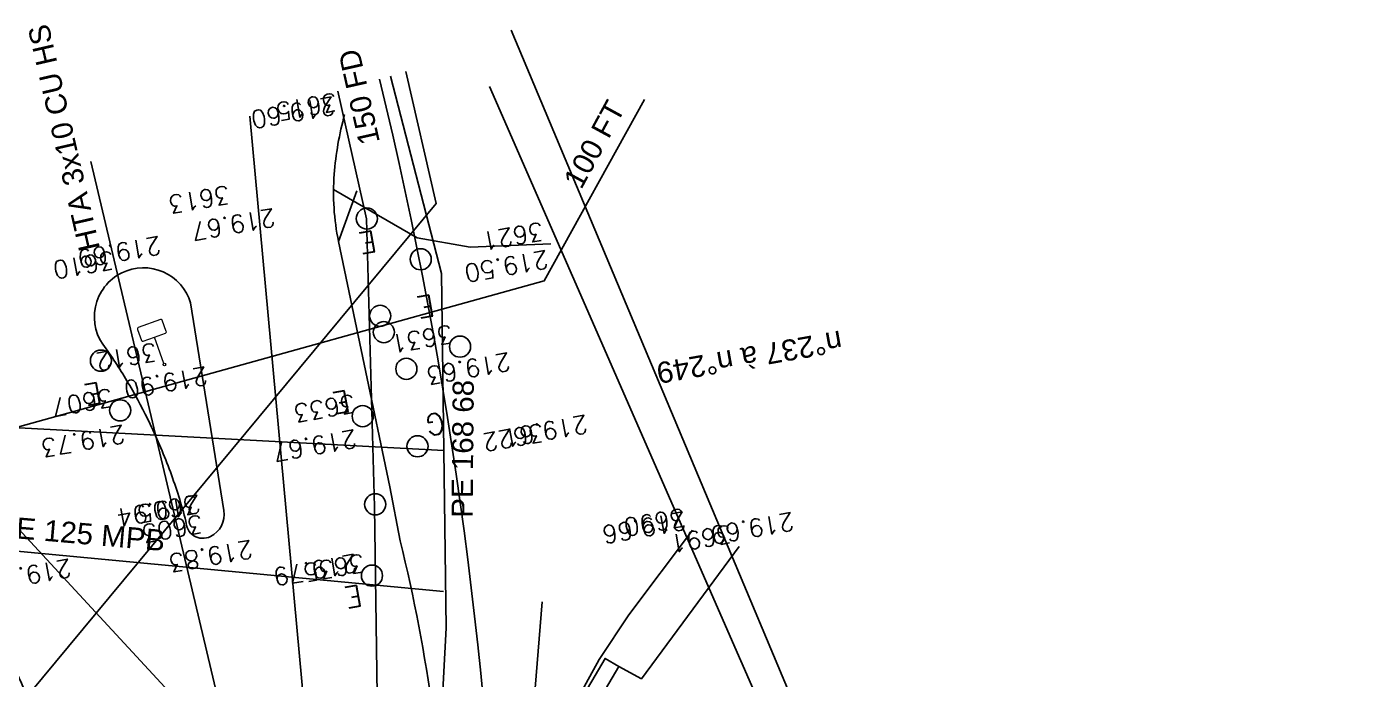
# Model space of a CAD drawing. Extents: x 0 to 613264, y -387505 to 675.
# Drawn here: x 367898 to 392901, y -275446 to -263082 of the extents above; entities that cross this region are included whole.
import ezdxf
from ezdxf.enums import TextEntityAlignment as Align
from ezdxf.lldxf.tags import DXFTag

# ---------------------------------------------------------------- set-up
doc = ezdxf.new("R2010")
doc.units = 0
for name, color, linetype in [('AEP_SSL', 252, 'Continuous'), ('CAB_SSL', 252, 'Continuous'), ('EDF_SSL', 252, 'Texte-Electricite'), ('Fond topo - BAT_NUM', 252, 'Continuous'), ('Fond topo - CLO_MUR', 252, 'Continuous'), ('Fond topo - EAU', 252, 'Continuous'), ('Fond topo - EAU_TXT', 252, 'Continuous'), ('Fond topo - GAZ', 252, 'Continuous'), ('Fond topo - GAZ_TXT', 252, 'Continuous'), ('Fond topo - Z_500', 252, 'Continuous'), ('GAZ_SSL', 252, 'Texte-GAZ'), ('prlm-VRD', 2, 'Continuous'), ('TELECOM_SSL', 252, 'Texte-Telecom'), ('UNITAIRE SSL', 252, 'UNITAIRE')]:
    doc.layers.add(name, color=color, linetype=linetype)
for name, color, linetype, plot in [('Fond topo - N', 252, 'Continuous', False), ('Fond topo - NCACHE', 252, 'Continuous', False), ('Fond topo - ZCACHE', 252, 'Continuous', False)]:
    doc.layers.add(name, color=color, linetype=linetype, plot=plot)
for name, color, linetype, lineweight in [('Fond topo - P', 252, 'Continuous', 50), ('Fond topo - SIG', 252, 'Continuous', 20), ('Fond topo - VOI', 252, 'Continuous', 25)]:
    doc.layers.add(name, color=color, linetype=linetype, lineweight=lineweight)
doc.styles.add('2000_ARIAL', font='arial.ttf', dxfattribs={"height": 0.4})
doc.styles.add('Lignes', font='arial.ttf', dxfattribs={"height": 0.35})
doc.styles.add('LignesA', font='arial.ttf', dxfattribs={"height": 0.35})
doc.styles.add('SIMPLEX', font='simplex_.ttf', dxfattribs={"height": 1.25})
doc.styles.add('TP-C_Autocad_Standard', font='simplex_.ttf', dxfattribs={"height": 1})
doc.styles.add('Tronçons', font='arial.ttf', dxfattribs={"height": 0.25})
tags = doc.linetypes.add('L16', pattern=[0.375, 0.3, -0.075]).pattern_tags.tags
tags[6:7] = [DXFTag(74, 4), DXFTag(75, 0), DXFTag(340, '0'), DXFTag(46, 0.0), DXFTag(50, 0.0), DXFTag(44, 0.0), DXFTag(45, 0.0)]
tags[4:5] = [DXFTag(74, 4), DXFTag(75, 0), DXFTag(340, '0'), DXFTag(46, 0.0), DXFTag(50, 0.0), DXFTag(44, 0.0), DXFTag(45, 0.0)]
tags = doc.linetypes.add('Texte-BT', pattern='A,5,-0.25,["BT",Lignes,S=1,R=0,X=0,Y=-0.18],-1.25', length=6.5).pattern_tags.tags
tags[15:16] = [DXFTag(74, 4), DXFTag(75, 0), DXFTag(340, '0'), DXFTag(46, 0.0), DXFTag(50, 0.0), DXFTag(44, 0.0), DXFTag(45, 0.0)]
tags[4:5] = [DXFTag(74, 4), DXFTag(75, 0), DXFTag(340, '0'), DXFTag(46, 0.0), DXFTag(50, 0.0), DXFTag(44, 0.0), DXFTag(45, 0.0)]
tags = doc.linetypes.add('Texte-Electricite', pattern='A,5,-0.25,["ELEC",Lignes,S=1,R=0,X=0,Y=-0.18],-1.25', length=6.5).pattern_tags.tags
tags[15:16] = [DXFTag(74, 4), DXFTag(75, 0), DXFTag(340, '0'), DXFTag(46, 0.0), DXFTag(50, 0.0), DXFTag(44, 0.0), DXFTag(45, 0.0)]
tags[4:5] = [DXFTag(74, 4), DXFTag(75, 0), DXFTag(340, '0'), DXFTag(46, 0.0), DXFTag(50, 0.0), DXFTag(44, 0.0), DXFTag(45, 0.0)]
tags = doc.linetypes.add('Texte-GAZ', pattern='A,5,-0.25,["GAZ",Lignes,S=1,R=0,X=0,Y=-0.18],-1.25', length=6.5).pattern_tags.tags
tags[15:16] = [DXFTag(74, 4), DXFTag(75, 0), DXFTag(340, '0'), DXFTag(46, 0.0), DXFTag(50, 0.0), DXFTag(44, 0.0), DXFTag(45, 0.0)]
tags[4:5] = [DXFTag(74, 4), DXFTag(75, 0), DXFTag(340, '0'), DXFTag(46, 0.0), DXFTag(50, 0.0), DXFTag(44, 0.0), DXFTag(45, 0.0)]
tags = doc.linetypes.add('Texte-HT', pattern='A,5,-0.25,["HT",Lignes,S=1,R=0,X=0,Y=-0.18],-1.25', length=6.5).pattern_tags.tags
tags[15:16] = [DXFTag(74, 4), DXFTag(75, 0), DXFTag(340, '0'), DXFTag(46, 0.0), DXFTag(50, 0.0), DXFTag(44, 0.0), DXFTag(45, 0.0)]
tags[4:5] = [DXFTag(74, 4), DXFTag(75, 0), DXFTag(340, '0'), DXFTag(46, 0.0), DXFTag(50, 0.0), DXFTag(44, 0.0), DXFTag(45, 0.0)]
tags = doc.linetypes.add('Texte-Telecom', pattern='A,5,-0.25,["TEL",Lignes,S=1,R=0,X=0,Y=-0.18],-1.25', length=6.5).pattern_tags.tags
tags[15:16] = [DXFTag(74, 4), DXFTag(75, 0), DXFTag(340, '0'), DXFTag(46, 0.0), DXFTag(50, 0.0), DXFTag(44, 0.0), DXFTag(45, 0.0)]
tags[4:5] = [DXFTag(74, 4), DXFTag(75, 0), DXFTag(340, '0'), DXFTag(46, 0.0), DXFTag(50, 0.0), DXFTag(44, 0.0), DXFTag(45, 0.0)]
tags = doc.linetypes.add('Texte-TelecomA', pattern='A,5,-0.25,["TEL",LignesA,S=1,R=0,X=0,Y=-0.18],-1.25', length=6.5).pattern_tags.tags
tags[15:16] = [DXFTag(74, 4), DXFTag(75, 0), DXFTag(340, '0'), DXFTag(46, 0.0), DXFTag(50, 0.0), DXFTag(44, 0.0), DXFTag(45, 0.0)]
tags[4:5] = [DXFTag(74, 4), DXFTag(75, 0), DXFTag(340, '0'), DXFTag(46, 0.0), DXFTag(50, 0.0), DXFTag(44, 0.0), DXFTag(45, 0.0)]
tags = doc.linetypes.add('UNITAIRE', pattern='A,0.25,-0.2,0,-0.2,0.25,-0.3,["UNI",TP-C_Autocad_Standard,S=0.15,R=0,X=-0.1,Y=-0.05],-0.45', length=1.65).pattern_tags.tags
tags[23:24] = [DXFTag(74, 4), DXFTag(75, 0), DXFTag(340, '0'), DXFTag(46, 0.0), DXFTag(50, 0.0), DXFTag(44, 0.0), DXFTag(45, 0.0)]
tags[12:13] = [DXFTag(74, 4), DXFTag(75, 0), DXFTag(340, '0'), DXFTag(46, 0.0), DXFTag(50, 0.0), DXFTag(44, 0.0), DXFTag(45, 0.0)]
tags[10:11] = [DXFTag(74, 4), DXFTag(75, 0), DXFTag(340, '0'), DXFTag(46, 0.0), DXFTag(50, 0.0), DXFTag(44, 0.0), DXFTag(45, 0.0)]
tags[8:9] = [DXFTag(74, 4), DXFTag(75, 0), DXFTag(340, '0'), DXFTag(46, 0.0), DXFTag(50, 0.0), DXFTag(44, 0.0), DXFTag(45, 0.0)]
tags[6:7] = [DXFTag(74, 4), DXFTag(75, 0), DXFTag(340, '0'), DXFTag(46, 0.0), DXFTag(50, 0.0), DXFTag(44, 0.0), DXFTag(45, 0.0)]
tags[4:5] = [DXFTag(74, 4), DXFTag(75, 0), DXFTag(340, '0'), DXFTag(46, 0.0), DXFTag(50, 0.0), DXFTag(44, 0.0), DXFTag(45, 0.0)]

# ---------------------------------------------------------------- blocks, each defined once
blk = doc.blocks.new('EAU03')
at = {"ltscale": 2}
blk.add_circle((0, 0), 0.2, dxfattribs=at)
blk = doc.blocks.new('EAU99')
at = {"style": 'SIMPLEX'}
blk.add_text('E', height=0.4, dxfattribs=at).set_placement((0, 0), align=Align.MIDDLE_CENTER)
blk = doc.blocks.new('GAZ01')
at = {"ltscale": 2}
blk.add_circle((0, 0), 0.2, dxfattribs=at)
blk = doc.blocks.new('GAZ99')
at = {"style": 'SIMPLEX'}
blk.add_text('G', height=0.4, dxfattribs=at).set_placement((0, 0), align=Align.MIDDLE_CENTER)
blk = doc.blocks.new('PTOPO')
at = {"layer": 'Fond topo - NCACHE', "style": 'SIMPLEX'}
blk.add_attdef('MAT', text='', height=0.34, dxfattribs=at).set_placement((0.1, -0.1), align=Align.TOP_LEFT)
at = {"layer": 'Fond topo - ZCACHE', "style": 'SIMPLEX'}
blk.add_attdef('ALT', (0.1, 0.1), '', height=0.34, dxfattribs=at)
blk = doc.blocks.new('MOB01')
at = {"ltscale": 2}
blk.add_line((0, 0.078125), (0, 1.679534), dxfattribs=at)
at = {"linetype": 'Continuous', "ltscale": 2, "flags": 128}
blk.add_lwpolyline([(0, 1.679534), (0.680858, 1.679534, 0.414214007), (0.755858, 1.754534), (0.755858, 2.428793, 0.414214007), (0.680858, 2.503793), (-0.680858, 2.503793, 0.414214007), (-0.755858, 2.428793), (-0.755858, 1.754534, 0.414214007), (-0.680858, 1.679534)], format="xyb", close=True, dxfattribs=at)
at = {"ltscale": 2}
blk.add_circle((0, 0), 0.078125, dxfattribs=at)
blk = doc.blocks.new('A$C1F970F0F')
at = {"layer": 'AEP_SSL', "elevation": 0, "flags": 128}
for points in [[(-11904.3, 6056.7), (-11328.1, 6822), (-9728.8, 7266.1), (-9539.2, 7609.7)], [(-10890.7, -1224.8), (-10802.1, 430.3), (-10904.2, 777.7), (-10402.8, 5134.1), (-10036.7, 5902.9), (-10049.7, 6838.6), (-10065.2, 7383.4), (-10119.6, 7625.4)], [(-10285.7, 7578), (-10074.2, 5273), (-10086, 5088.8), (-10106.8, 4097.5), (-10416.2, 1132.3), (-10702.8, -1297.2)]]:
    blk.add_lwpolyline(points, dxfattribs=at)
at = {"layer": 'CAB_SSL', "elevation": 0, "flags": 128}
blk.add_lwpolyline([(-8719.7, 5090.4), (-9832.5, 7634.1)], dxfattribs=at)
at = {"layer": 'EDF_SSL', "linetype": 'Texte-BT', "elevation": 0, "flags": 128}
for points in [[(-8720.3, 5090.7), (-8717.3, 5182.3), (-9791.1, 7741)], [(-10644.8, -1090.3), (-9910.6, 5451.6), (-9787, 5988.9), (-9732.6, 6658.9)]]:
    blk.add_lwpolyline(points, dxfattribs=at)
at = {"layer": 'EDF_SSL', "linetype": 'Texte-HT', "elevation": 0, "flags": 128}
for points in [[(-11692.1, 5890.3), (-10937.8, 6202.8), (-9933.4, 7412.5), (-9990.4, 7662.3)], [(-10250.6, 6070.5), (-10586.8, 7492)]]:
    blk.add_lwpolyline(points, dxfattribs=at)
at = {"layer": 'Fond topo - CLO_MUR', "ltscale": 2, "flags": 128}
blk.add_lwpolyline([(-9610.2, 6375), (-9639, 6366.9), (-9665.8, 6462.4), (-9613.5, 6551.4), (-9587.6, 6536.2), (-9633.4, 6458.2)], close=True, dxfattribs=at)
at = {"layer": 'Fond topo - VOI', "ltscale": 2, "flags": 128}
for points in [[(-10136.9, 3376.1), (-10307.7, 3402.7), (-10121.1, 4411.6), (-9970.8, 5223.2, 0.03992), (-9928.1, 5550.4), (-9920.2, 5672.4, -0.001353), (-9912.1, 5791.9, 0.02223), (-9908.6, 5923.1, 0.001942), (-9913, 6120.2, 0.053975), (-10001.2, 6774.1), (-10020.8, 6876.3), (-10117.9, 7340.6, -0.070736), (-10126.2, 7468, -0.048344), (-10106.4, 7581.1)], [(-11493.7, 7121.3), (-11124.9, 6951.5, -0.113855), (-10880.9, 6762.7, -0.040709), (-10762.4, 6591.2, -0.078752), (-10651.4, 6301.2, -0.025105), (-10604.5, 6008, -0.045102), (-10597.5, 5618.1)]]:
    blk.add_lwpolyline(points, format="xyb", dxfattribs=at)
for points in [[(-10127.5, 7439.2), (-9969.1, 7347.8), (-9868.7, 7330.2), (-9715.9, 7336.1)], [(-10117.9, 7340.6), (-10083.6, 7436.7)], [(-9673.8, 6460), (-9625, 6549.3), (-9568.4, 6634.2), (-9448, 6794.5)], [(-9587.6, 6536.2), (-9544.7, 6513.2), (-9359.6, 6763.3)]]:
    blk.add_lwpolyline(points, dxfattribs=at)
blk.add_lwpolyline([(-10557.7, 7137.7, -0.231788), (-10578.1, 7216.9, -0.231788), (-10528.1, 7281.5, -0.221108), (-10449.7, 7283.2, -0.221108), (-10397.9, 7224.4), (-10335.1, 6831.5, -0.328158), (-10360.4, 6782.2, -0.55887), (-10406.8, 6811.1, 0.023833), (-10436.3, 6904.7, 0.023833), (-10474.5, 6995.1, 0.020066), (-10513.2, 7068, 0.020066)], format="xyb", close=True, dxfattribs=at)
at = {"layer": 'GAZ_SSL', "elevation": 0, "flags": 128}
for points in [[(-9906.8, 4961.8), (-9872.5, 5327.3), (-9971.3, 5537.1), (-9914.6, 6609.6), (-9923.3, 7280.2), (-10019.9, 7653.9)], [(-9918.9, 6944.9), (-11468.6, 7027.8)]]:
    blk.add_lwpolyline(points, dxfattribs=at)
at = {"layer": 'GAZ_SSL', "linetype": 'Texte-GAZ', "elevation": 0, "flags": 128}
blk.add_lwpolyline([(-9919.4, 6678.1), (-11187, 6797.8)], dxfattribs=at)
at = {"layer": 'TELECOM_SSL', "linetype": 'Texte-TelecomA', "elevation": 0, "flags": 128}
blk.add_lwpolyline([(-10511.1, -982.4), (-9947.5, 4198.4, 0.105936), (-10040.5, 7648)], format="xyb", dxfattribs=at)
at = {"layer": 'UNITAIRE SSL', "ltscale": 2, "elevation": 0, "flags": 128}
blk.add_lwpolyline([(-11203.9, 7315.7), (-9597.1, 5578), (-4253.2, 6800.5), (-825.2, 8394.2), (171.1, 9139.5), (980.7, 9531.5), (2024.3, 10089.4), (2847, 10510), (3831.6, 11032), (4688.7, 11539.2), (5727, 12644.5), (4820.2, 13573.5)], dxfattribs=at)
at = {"layer": 'Fond topo - EAU', "ltscale": 2, "xscale": 100, "yscale": 100, "zscale": 100, "rotation": 78.40252969303506}
for p in [(-10064.3, 7384.2), (-9962.4, 7307.1), (-10039.2, 7200), (-10032.3, 7169.2), (-9888, 7141.8), (-10567.7, 7115.2), (-9989.6, 7099.7), (-10531.3, 7021.1), (-10072.2, 7010.2), (-10048.6, 6843.2), (-10054.7, 6708.3)]:
    blk.add_blockref('EAU03', p, dxfattribs=at)
at = {"layer": 'Fond topo - EAU_TXT', "linetype": 'L16', "ltscale": 2, "xscale": 99.99999999999999, "yscale": 99.99999999999999, "zscale": 99.99999999999999, "rotation": 190.0656205306816}
for p in [(-10062.6, 7339.1), (-9952.8, 7217.7), (-10582.7, 7052.1), (-10112.8, 7036.6), (-10089.6, 6668.4)]:
    blk.add_blockref('EAU99', p, dxfattribs=at)
at = {"layer": 'Fond topo - GAZ', "linetype": 'L16', "ltscale": 2, "xscale": 100, "yscale": 100, "zscale": 100, "rotation": 78.40252969303506}
blk.add_blockref('GAZ01', (-9968.5, 6953.1), dxfattribs=at)
at = {"layer": 'Fond topo - GAZ_TXT', "ltscale": 2, "xscale": 99.99999999999999, "yscale": 99.99999999999999, "zscale": 99.99999999999999, "rotation": 190.0656205306816}
blk.add_blockref('GAZ99', (-9934.7, 6995), dxfattribs=at)
at = {"layer": 'Fond topo - P', "ltscale": 2}
ref = blk.add_blockref('PTOPO', (-10106.4, 7581.1), dxfattribs=dict(at, xscale=99.99999999999994, yscale=99.99999999999994, zscale=99.99999999999994, rotation=190.0656205306617))
ref.add_attrib('MAT', '3615', dxfattribs={"layer": 'Fond topo - N', "color": 0, "ltscale": 2, "height": 34, "rotation": 190.0656, "style": 'SIMPLEX'}).set_placement((-10118, 7589.1), align=Align.TOP_LEFT)
ref.add_attrib('ALT', '219.60', (-10127.9, 7615.3), dxfattribs={"layer": 'Fond topo - Z_500', "color": 0, "ltscale": 2, "height": 34, "rotation": 190.0656, "style": 'SIMPLEX'})
ref = blk.add_blockref('PTOPO', (-10309.6, 7405.4), dxfattribs=dict(at, xscale=99.99999999999994, yscale=99.99999999999994, zscale=99.99999999999994, rotation=190.0656205306617))
ref.add_attrib('MAT', '3613', dxfattribs={"layer": 'Fond topo - N', "color": 0, "ltscale": 2, "height": 34, "rotation": 190.0656, "style": 'SIMPLEX'}).set_placement((-10321.2, 7413.5), align=Align.TOP_LEFT)
ref.add_attrib('ALT', '219.67', (-10240.8, 7403.6), dxfattribs={"layer": 'Fond topo - Z_500', "color": 0, "ltscale": 2, "height": 34, "rotation": 190.0656, "style": 'SIMPLEX'})
ref = blk.add_blockref('PTOPO', (-9715.9, 7336.1), dxfattribs=dict(at, xscale=99.99999999999994, yscale=99.99999999999994, zscale=99.99999999999994, rotation=190.0656205306617))
ref.add_attrib('MAT', '3621', dxfattribs={"layer": 'Fond topo - N', "color": 0, "ltscale": 2, "height": 34, "rotation": 190.0656, "style": 'SIMPLEX'}).set_placement((-9727.5, 7344.2), align=Align.TOP_LEFT)
ref.add_attrib('ALT', '219.50', (-9724, 7324.5), dxfattribs={"layer": 'Fond topo - Z_500', "color": 0, "ltscale": 2, "height": 34, "rotation": 190.0656, "style": 'SIMPLEX'})
ref = blk.add_blockref('PTOPO', (-10528.1, 7281.5), dxfattribs=dict(at, xscale=99.99999999999994, yscale=99.99999999999994, zscale=99.99999999999994, rotation=190.0656205306617))
ref.add_attrib('MAT', '3610', dxfattribs={"layer": 'Fond topo - N', "color": 0, "ltscale": 2, "height": 34, "rotation": 190.0656, "style": 'SIMPLEX'}).set_placement((-10539.7, 7289.6), align=Align.TOP_LEFT)
ref.add_attrib('ALT', '219.69', (-10457.1, 7351.1), dxfattribs={"layer": 'Fond topo - Z_500', "color": 0, "ltscale": 2, "height": 34, "rotation": 190.0656, "style": 'SIMPLEX'})
ref = blk.add_blockref('PTOPO', (-9888, 7141.8), dxfattribs=dict(at, xscale=99.99999999999994, yscale=99.99999999999994, zscale=99.99999999999994, rotation=190.0656205306617))
ref.add_attrib('MAT', '3631', dxfattribs={"layer": 'Fond topo - N', "color": 0, "ltscale": 2, "height": 34, "rotation": 190.0656, "style": 'SIMPLEX'}).set_placement((-9899.6, 7149.9), align=Align.TOP_LEFT)
ref.add_attrib('ALT', '219.63', (-9795.6, 7130.6), dxfattribs={"layer": 'Fond topo - Z_500', "color": 0, "ltscale": 2, "height": 34, "rotation": 190.0656, "style": 'SIMPLEX'})
ref = blk.add_blockref('PTOPO', (-10447.6, 7107.7), dxfattribs=dict(at, xscale=99.99999999999994, yscale=99.99999999999994, zscale=99.99999999999994, rotation=190.0656205306617))
ref.add_attrib('MAT', '3612', dxfattribs={"layer": 'Fond topo - N', "color": 0, "ltscale": 2, "height": 34, "rotation": 190.0656, "style": 'SIMPLEX'}).set_placement((-10459.2, 7115.8), align=Align.TOP_LEFT)
ref.add_attrib('ALT', '219.90', (-10368.6, 7104), dxfattribs={"layer": 'Fond topo - Z_500', "color": 0, "ltscale": 2, "height": 34, "rotation": 190.0656, "style": 'SIMPLEX'})
ref = blk.add_blockref('PTOPO', (-10531.3, 7021.1), dxfattribs=dict(at, xscale=99.99999999999994, yscale=99.99999999999994, zscale=99.99999999999994, rotation=190.0656205306617))
ref.add_attrib('MAT', '3607', dxfattribs={"layer": 'Fond topo - N', "color": 0, "ltscale": 2, "height": 34, "rotation": 190.0656, "style": 'SIMPLEX'}).set_placement((-10542.9, 7029.2), align=Align.TOP_LEFT)
ref.add_attrib('ALT', '219.73', (-10525, 6993.6), dxfattribs={"layer": 'Fond topo - Z_500', "color": 0, "ltscale": 2, "height": 34, "rotation": 190.0656, "style": 'SIMPLEX'})
ref = blk.add_blockref('PTOPO', (-10072.2, 7010.2), dxfattribs=dict(at, xscale=99.99999999999994, yscale=99.99999999999994, zscale=99.99999999999994, rotation=190.0656205306617))
ref.add_attrib('MAT', '3633', dxfattribs={"layer": 'Fond topo - N', "color": 0, "ltscale": 2, "height": 34, "rotation": 190.0656, "style": 'SIMPLEX'}).set_placement((-10083.8, 7018.3), align=Align.TOP_LEFT)
ref.add_attrib('ALT', '219.67', (-10086.7, 6985.1), dxfattribs={"layer": 'Fond topo - Z_500', "color": 0, "ltscale": 2, "height": 34, "rotation": 190.0656, "style": 'SIMPLEX'})
ref = blk.add_blockref('PTOPO', (-9715.3, 6954.9), dxfattribs=dict(at, xscale=99.99999999999994, yscale=99.99999999999994, zscale=99.99999999999994, rotation=190.0656205306617))
ref.add_attrib('MAT', '3622', dxfattribs={"layer": 'Fond topo - N', "color": 0, "ltscale": 2, "height": 34, "rotation": 190.0656, "style": 'SIMPLEX'}).set_placement((-9726.9, 6963), align=Align.TOP_LEFT)
ref.add_attrib('ALT', '219.61', (-9649.4, 7012.5), dxfattribs={"layer": 'Fond topo - Z_500', "color": 0, "ltscale": 2, "height": 34, "rotation": 190.0656, "style": 'SIMPLEX'})
ref = blk.add_blockref('PTOPO', (-10368.7, 6819.6), dxfattribs=dict(at, xscale=99.99999999999994, yscale=99.99999999999994, zscale=99.99999999999994, rotation=190.0656205306617))
ref.add_attrib('MAT', '3605', dxfattribs={"layer": 'Fond topo - N', "color": 0, "ltscale": 2, "height": 34, "rotation": 190.0656, "style": 'SIMPLEX'}).set_placement((-10380.3, 6827.7), align=Align.TOP_LEFT)
ref.add_attrib('ALT', '219.94', (-10382, 6861.5), dxfattribs={"layer": 'Fond topo - Z_500', "color": 0, "ltscale": 2, "height": 34, "rotation": 190.0656, "style": 'SIMPLEX'})
ref = blk.add_blockref('PTOPO', (-9448, 6794.5), dxfattribs=dict(at, xscale=99.99999999999994, yscale=99.99999999999994, zscale=99.99999999999994, rotation=190.0656205306617))
ref.add_attrib('MAT', '3690', dxfattribs={"layer": 'Fond topo - N', "color": 0, "ltscale": 2, "height": 34, "rotation": 190.0656, "style": 'SIMPLEX'}).set_placement((-9459.6, 6802.6), align=Align.TOP_LEFT)
ref.add_attrib('ALT', '219.66', (-9463.4, 6829.6), dxfattribs={"layer": 'Fond topo - Z_500', "color": 0, "ltscale": 2, "height": 34, "rotation": 190.0656, "style": 'SIMPLEX'})
ref = blk.add_blockref('PTOPO', (-9359.6, 6763.3), dxfattribs=dict(at, xscale=99.99999999999994, yscale=99.99999999999994, zscale=99.99999999999994, rotation=190.0656205306617))
ref.add_attrib('MAT', '3691', dxfattribs={"layer": 'Fond topo - N', "color": 0, "ltscale": 2, "height": 34, "rotation": 190.0656, "style": 'SIMPLEX'}).set_placement((-9371.2, 6771.4), align=Align.TOP_LEFT)
ref.add_attrib('ALT', '219.69', (-9259.2, 6828.3), dxfattribs={"layer": 'Fond topo - Z_500', "color": 0, "ltscale": 2, "height": 34, "rotation": 190.0656, "style": 'SIMPLEX'})
ref = blk.add_blockref('PTOPO', (-10360.4, 6782.2), dxfattribs=dict(at, xscale=99.99999999999994, yscale=99.99999999999994, zscale=99.99999999999994, rotation=190.0656205306617))
ref.add_attrib('MAT', '3603', dxfattribs={"layer": 'Fond topo - N', "color": 0, "ltscale": 2, "height": 34, "rotation": 190.0656, "style": 'SIMPLEX'}).set_placement((-10372, 6790.3), align=Align.TOP_LEFT)
ref.add_attrib('ALT', '219.83', (-10283.5, 6775.8), dxfattribs={"layer": 'Fond topo - Z_500', "color": 0, "ltscale": 2, "height": 34, "rotation": 190.0656, "style": 'SIMPLEX'})
ref = blk.add_blockref('PTOPO', (-10778.1, 6728.1), dxfattribs=dict(at, xscale=99.99999999999994, yscale=99.99999999999994, zscale=99.99999999999994, rotation=190.0656205306617))
ref.add_attrib('MAT', '3598', dxfattribs={"layer": 'Fond topo - N', "color": 0, "ltscale": 2, "height": 34, "rotation": 190.0656, "style": 'SIMPLEX'}).set_placement((-10789.7, 6736.2), align=Align.TOP_LEFT)
ref.add_attrib('ALT', '219.66', (-10626.7, 6740.2), dxfattribs={"layer": 'Fond topo - Z_500', "color": 0, "ltscale": 2, "height": 34, "rotation": 190.0656, "style": 'SIMPLEX'})
ref = blk.add_blockref('PTOPO', (-10054.7, 6708.3), dxfattribs=dict(at, xscale=99.99999999999994, yscale=99.99999999999994, zscale=99.99999999999994, rotation=190.0656205306617))
ref.add_attrib('MAT', '3635', dxfattribs={"layer": 'Fond topo - N', "color": 0, "ltscale": 2, "height": 34, "rotation": 190.0656, "style": 'SIMPLEX'}).set_placement((-10066.3, 6716.4), align=Align.TOP_LEFT)
ref.add_attrib('ALT', '219.79', (-10086.3, 6749.5), dxfattribs={"layer": 'Fond topo - Z_500', "color": 0, "ltscale": 2, "height": 34, "rotation": 190.0656, "style": 'SIMPLEX'})
at = {"layer": 'Fond topo - SIG', "ltscale": 2, "xscale": 33.00000000000001, "yscale": 33.00000000000001, "zscale": 99.99999999999997, "rotation": 19.97844966374103}
blk.add_blockref('MOB01', (-10447.6, 7107.7), dxfattribs=at)
at = {"layer": 'AEP_SSL', "style": 'Tronçons'}
for s, rotation, p in [('150 FD', 102.6854, (-10039.4, 7529.2)), ('100 FT', 61.4636, (-9658.8, 7437.6))]:
    blk.add_text(s, height=40, rotation=rotation, dxfattribs=at).set_placement(p)
at = {"layer": 'EDF_SSL', "style": 'Tronçons'}
blk.add_text('HTA 3x10 CU HS', height=40, rotation=102.9354, dxfattribs=at).set_placement((-10569.3, 7328.1))
at = {"layer": 'Fond topo - BAT_NUM', "style": '2000_ARIAL'}
blk.add_text('n°237 à n°249', height=40, rotation=190.0656, dxfattribs=at).set_placement((-9168.8, 7172.6))
at = {"layer": 'GAZ_SSL', "style": 'Tronçons'}
for s, rotation, p in [('PE 168 68', 89.4971, (-9864.2, 6817.7)), ('PE 125 MPB', 355.0628, (-10766.7, 6782.1))]:
    blk.add_text(s, height=40, rotation=rotation, dxfattribs=at).set_placement(p)

msp = doc.modelspace()

# ---------------------------------------------------------------- block references
at = {"layer": 'prlm-VRD', "xscale": 9.999999999999998, "yscale": 9.999999999999998, "zscale": 9.999999999999998}
msp.add_blockref('A$C1F970F0F', (474984.9, -340561.1, 0), dxfattribs=at)

doc.saveas('drawing.dxf')
